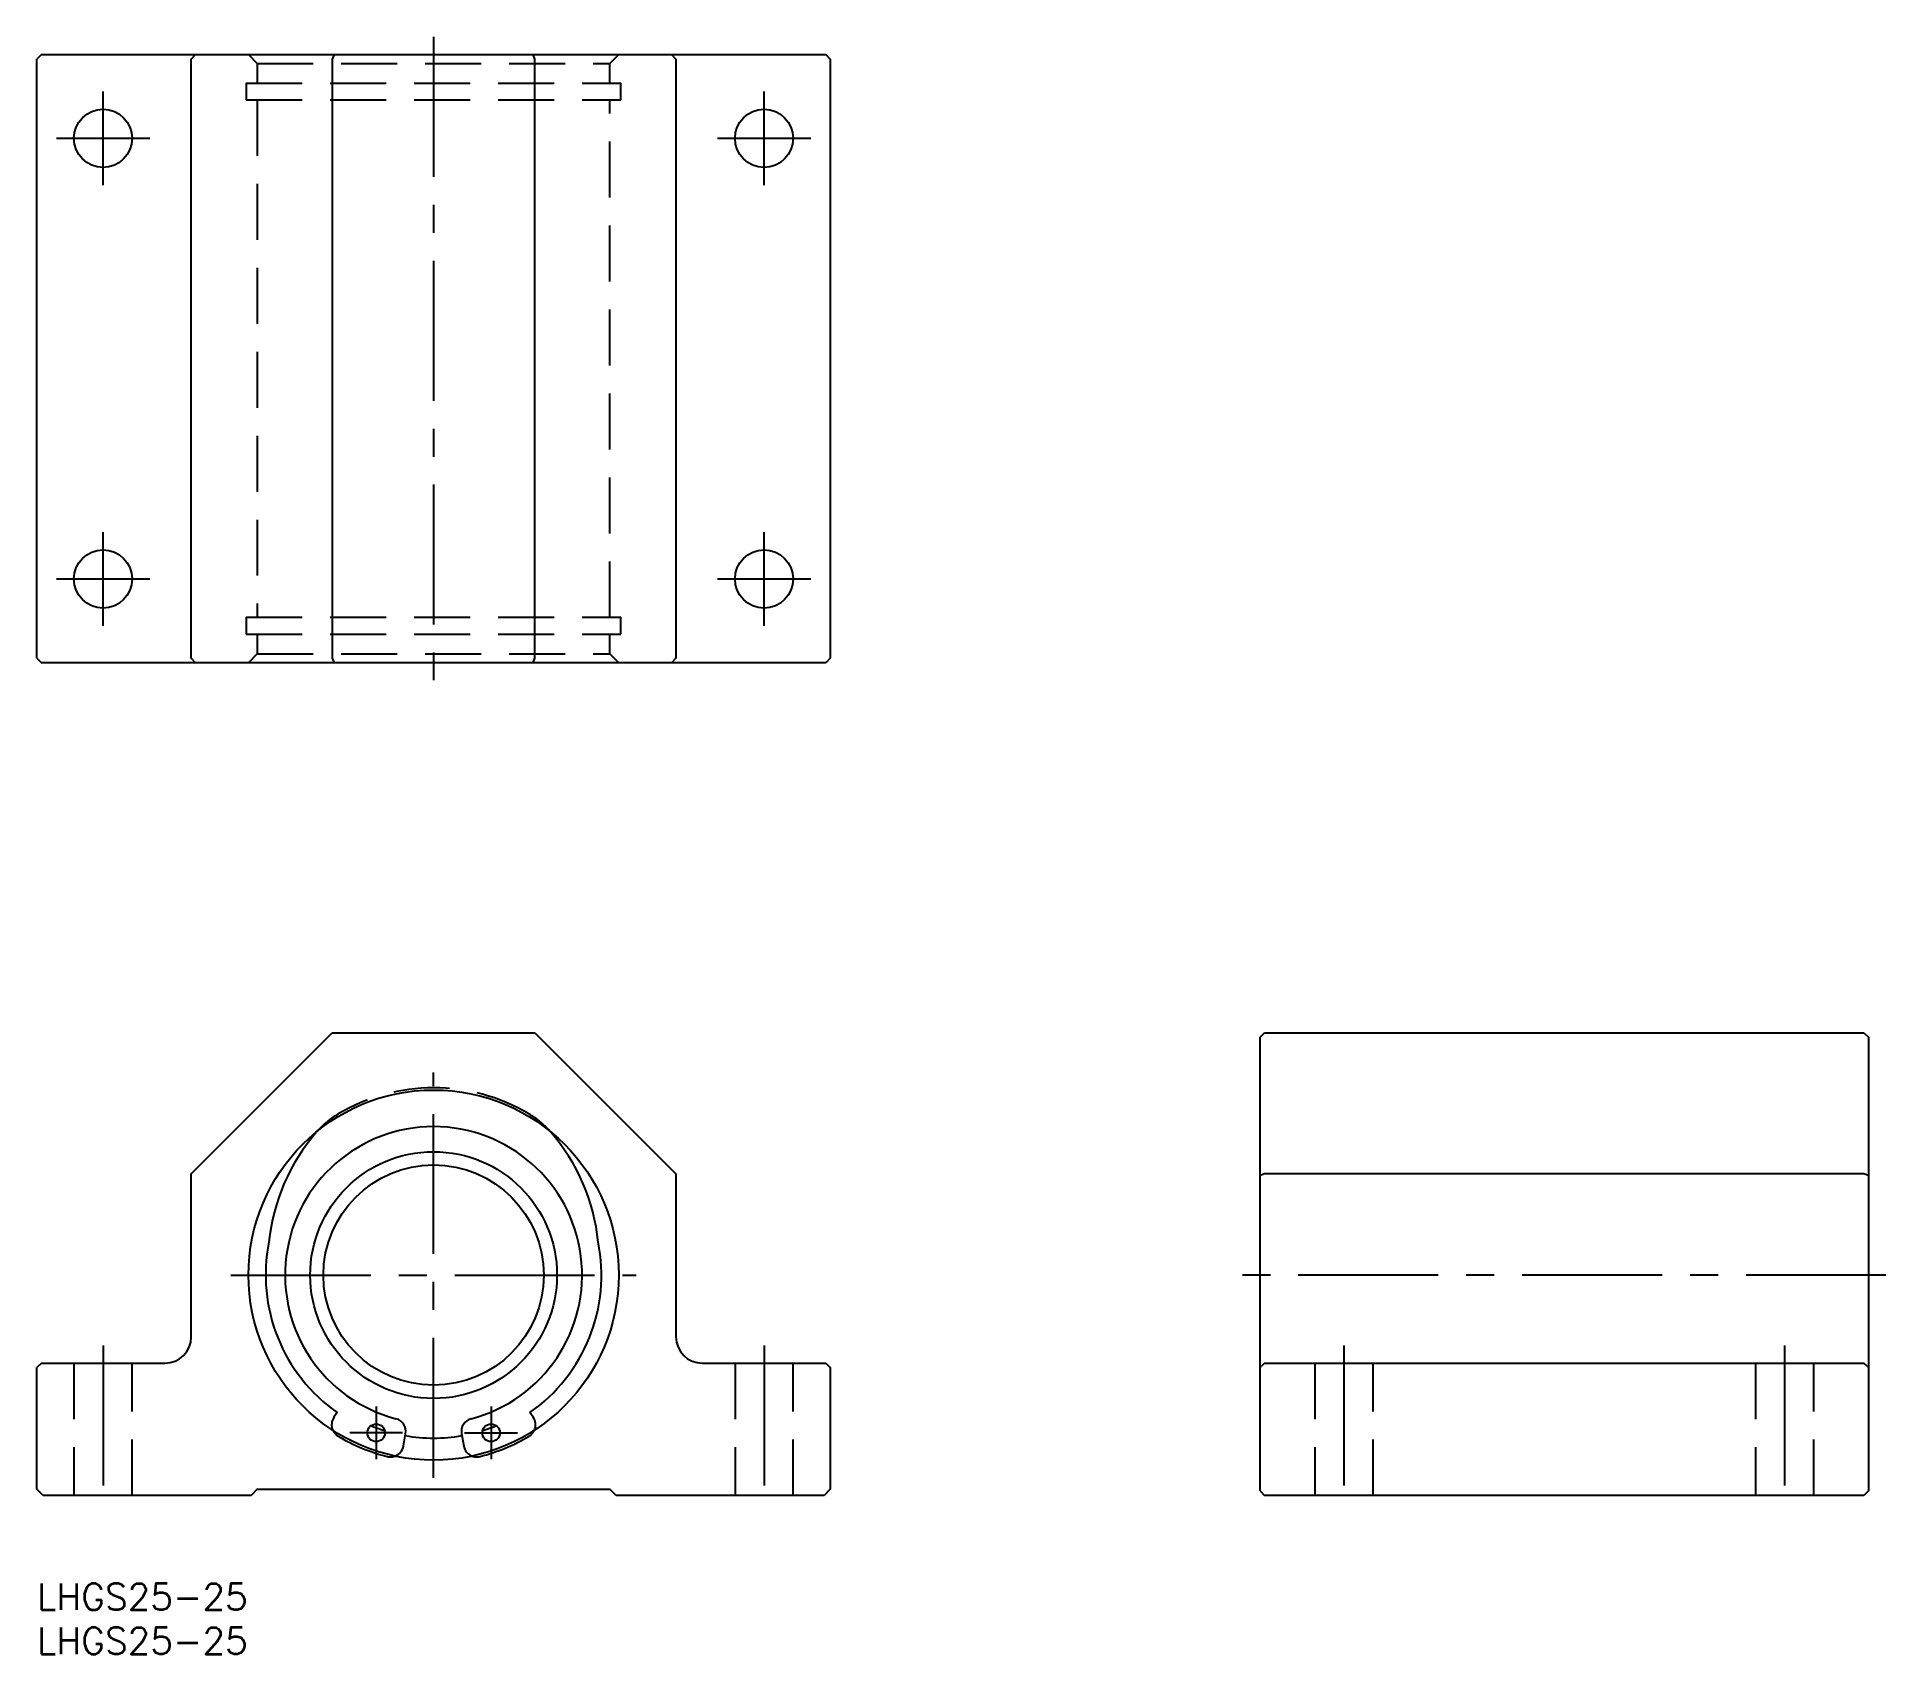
# Model space of a CAD drawing. Extents: x 0 to 210, y -8 to 175.
import ezdxf

# ---------------------------------------------------------------- set-up
doc = ezdxf.new("R2010")
doc.units = 0
doc.header["$LTSCALE"] = 0.5
doc.linetypes.add('CENTER', pattern=[50.8, 31.75, -6.35, 6.35, -6.35])
doc.linetypes.add('DASHED', pattern=[19.05, 12.7, -6.35])
for name, color, linetype in [('MSM_CENTER', 1, 'CENTER'), ('MSM_CONTINUOUS', 7, 'CONTINUOUS'), ('MSM_DASHED', 4, 'DASHED'), ('MSM_PART_NUMBER', 7, 'CONTINUOUS')]:
    doc.layers.add(name, color=color, linetype=linetype)
doc.styles.get("Standard").update_dxf_attribs({"font": 'txt.shx', "height": 3, "bigfont": 'bigfont.shx'})

# ---------------------------------------------------------------- blocks, each defined once
blk = doc.blocks.new('*U5')
at = {"layer": 'MSM_PART_NUMBER'}
blk.add_text('LHGS25-25', height=3, dxfattribs=at).set_placement((0, -3))
blk = doc.blocks.new('*U6')
at = {"layer": 'MSM_PART_NUMBER'}
blk.add_text('LHGS25-25', height=3, dxfattribs=at).set_placement((0, -8))

msp = doc.modelspace()

# ---------------------------------------------------------------- linework, layer by layer
at = {"layer": 'MSM_CENTER'}
for p, q in [((45, 175.49), (45, 102.49)), ((7.5, 158.69), (7.5, 169.29)), ((82.5, 158.69), (82.5, 169.29)), ((2.2, 163.99), (12.8, 163.99)), ((77.2, 163.99), (87.8, 163.99)), ((7.5, 108.69), (7.5, 119.29)), ((82.5, 108.69), (82.5, 119.29)), ((2.2, 113.99), (12.8, 113.99)), ((77.2, 113.99), (87.8, 113.99)), ((45, 12), (45, 58)), ((22, 35), (68, 35)), ((209.79, 35), (136.79, 35)), ((7.5, 27), (7.5, 8)), ((82.5, 27), (82.5, 8)), ((148.29, 27), (148.29, 8)), ((198.29, 27), (198.29, 8)), ((38.48, 20.1), (38.48, 14.1)), ((51.52, 20.1), (51.52, 14.1)), ((41.48, 17.1), (35.48, 17.1)), ((48.52, 17.1), (54.52, 17.1))]:
    msp.add_line(p, q, dxfattribs=at)
at = {"layer": 'MSM_CONTINUOUS'}
for p, q in [((0.5, 173.49), (0, 172.99)), ((0, 104.99), (0, 172.99)), ((0.5, 173.49), (89.5, 173.49)), ((17.5, 172.99), (18, 173.49)), ((17.5, 104.99), (17.5, 172.99)), ((33.71, 173.49), (33.5, 172.99)), ((33.5, 172.99), (33.5, 104.99)), ((56.5, 172.99), (56.29, 173.49)), ((56.5, 104.99), (56.5, 172.99)), ((72, 173.49), (72.5, 172.99)), ((72.5, 172.99), (72.5, 104.99)), ((89.5, 173.49), (90, 172.99)), ((90, 172.99), (90, 104.99)), ((0, 104.99), (0.5, 104.49)), ((18, 104.49), (17.5, 104.99)), ((33.5, 104.99), (33.71, 104.49)), ((56.29, 104.49), (56.5, 104.99)), ((72.5, 104.99), (72, 104.49)), ((90, 104.99), (89.5, 104.49)), ((89.5, 104.49), (0.5, 104.49)), ((17.5, 46.5), (33.5, 62.5)), ((33.5, 62.5), (56.5, 62.5)), ((56.5, 62.5), (72.5, 46.5)), ((138.79, 62), (139.29, 62.5)), ((138.79, 10.5), (138.79, 62)), ((139.29, 62.5), (207.29, 62.5)), ((207.29, 62.5), (207.79, 62)), ((207.79, 62), (207.79, 10.5)), ((17.5, 28), (17.5, 46.5)), ((72.5, 46.5), (72.5, 28)), ((139.29, 46.5), (138.79, 46.29)), ((207.29, 46.5), (139.29, 46.5)), ((207.79, 46.29), (207.29, 46.5)), ((0.5, 25), (0, 24.5)), ((0, 10.7), (0, 24.5)), ((0.5, 25), (14.5, 25)), ((75.5, 25), (89.5, 25)), ((89.5, 25), (90, 24.5)), ((90, 24.5), (90, 10.7)), ((138.79, 24.5), (138.94, 24.65)), ((139.29, 25), (138.94, 24.65)), ((139.29, 25), (207.29, 25)), ((207.64, 24.65), (207.29, 25)), ((207.64, 24.65), (207.79, 24.5)), ((34.07, 19.4), (33.7, 18.87)), ((56.3, 18.87), (55.93, 19.4)), ((41.58, 15.61), (41.82, 16.99)), ((48.18, 16.99), (48.42, 15.61)), ((0.7, 10), (0, 10.7)), ((25, 10.7), (24.3, 10)), ((25, 10.7), (65, 10.7)), ((65.7, 10), (65, 10.7)), ((90, 10.7), (89.3, 10)), ((138.79, 10.5), (139.29, 10)), ((207.79, 10.5), (207.29, 10)), ((24.3, 10), (0.7, 10)), ((89.3, 10), (65.7, 10)), ((207.29, 10), (139.29, 10))]:
    msp.add_line(p, q, dxfattribs=at)
for centre, radius in [((7.5, 163.99), 3.3), ((82.5, 163.99), 3.3), ((7.5, 113.99), 3.3), ((82.5, 113.99), 3.3), ((45, 35), 21), ((45, 35), 14), ((45, 35), 12.5), ((38.48, 17.1), 1), ((51.52, 17.1), 1)]:
    msp.add_circle(centre, radius, dxfattribs=at)
for centre, radius, start, end in [((48.71, 36.48), 22.5, 139.012, 174.2078), ((45, 35), 16.85, 284.6888, 255.3112), ((39.27, 44.68), 10, 138.2252, 139.012), ((50.73, 44.68), 10, 40.988, 41.7748), ((41.29, 36.48), 22.5, 5.7922, 40.988), ((45, 35), 19.05, 168.6308, 235), ((45, 35), 19.05, 305, 11.3692), ((14.5, 28), 3, 270, 0), ((75.5, 28), 3, 180, 270), ((34.93, 18.01), 1.5, 145, 204.6141), ((45, 35), 18.5, 247.4508, 252.5492), ((40.35, 17.25), 1.5, 350, 75.3112), ((49.65, 17.25), 1.5, 104.6888, 190), ((45, 35), 18.5, 287.4508, 292.5492), ((55.07, 18.01), 1.5, 335.3859, 35), ((40.1, 15.87), 1.5, 290.3859, 350), ((45, 35), 18.5, 260, 280), ((49.9, 15.87), 1.5, 190, 249.6141)]:
    msp.add_arc(centre, radius, start, end, dxfattribs=at)
at = {"layer": 'MSM_DASHED'}
for p, q in [((24, 173.49), (25, 172.49)), ((25, 172.49), (65, 172.49)), ((25, 172.49), (25, 170.24)), ((65, 172.49), (66, 173.49)), ((65, 170.24), (65, 172.49)), ((23.75, 170.24), (66.25, 170.24)), ((23.75, 170.24), (23.75, 168.34)), ((66.25, 168.34), (66.25, 170.24)), ((23.75, 168.34), (66.25, 168.34)), ((25, 168.34), (25, 109.64)), ((65, 109.64), (65, 168.34)), ((23.75, 109.64), (66.25, 109.64)), ((23.75, 109.64), (23.75, 107.74)), ((66.25, 107.74), (66.25, 109.64)), ((23.75, 107.74), (66.25, 107.74)), ((25, 107.74), (25, 105.49)), ((65, 105.49), (65, 107.74)), ((25, 105.49), (24, 104.49)), ((25, 105.49), (65, 105.49)), ((66, 104.49), (65, 105.49)), ((4.2, 25), (4.2, 10)), ((10.8, 10), (10.8, 25)), ((79.2, 25), (79.2, 10)), ((85.8, 10), (85.8, 25)), ((144.99, 25), (144.99, 10)), ((151.59, 10), (151.59, 25)), ((194.99, 25), (194.99, 10)), ((201.59, 10), (201.59, 25))]:
    msp.add_line(p, q, dxfattribs=at)
for centre, radius, start, end in [((45, 35), 21.25, 59.4004, 120.5996), ((39.27, 44.68), 10, 120.5996, 138.2252), ((50.73, 44.68), 10, 41.7748, 59.4004), ((34.93, 18.01), 1.5, 204.6141, 239.3558), ((55.07, 18.01), 1.5, 300.6442, 335.3859), ((45, 35), 21.25, 239.3558, 255.6442), ((45, 35), 21.25, 284.3558, 300.6442), ((40.1, 15.87), 1.5, 255.6442, 290.3859), ((49.9, 15.87), 1.5, 249.6141, 284.3558)]:
    msp.add_arc(centre, radius, start, end, dxfattribs=at)

# ---------------------------------------------------------------- block references
at = {"layer": 'MSM_CONTINUOUS'}
for name in ['*U5', '*U6']:
    msp.add_blockref(name, (0, 0), dxfattribs=at)

doc.saveas('drawing.dxf')
